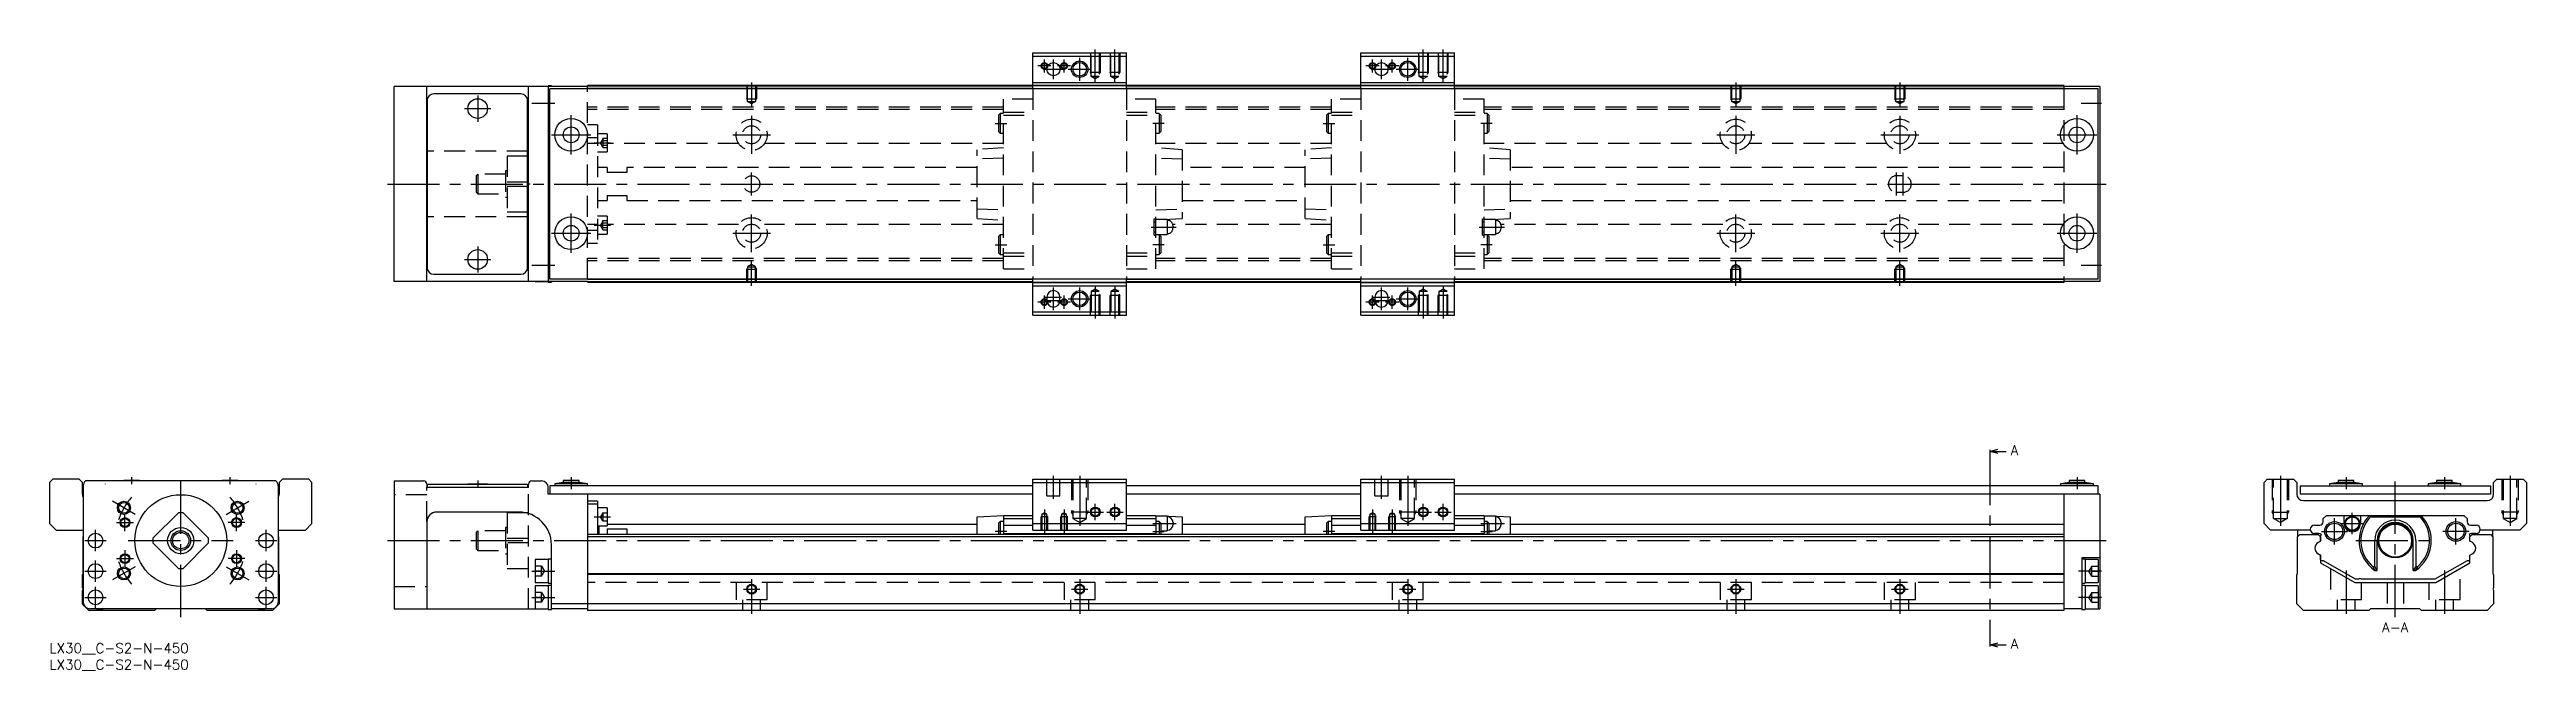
# Model space of a CAD drawing. Extents: x 0 to 755, y -8 to 181.
import ezdxf

# ---------------------------------------------------------------- set-up
doc = ezdxf.new("R2010")
doc.units = 0
doc.header["$LTSCALE"] = 0.5
doc.linetypes.add('CENTER', pattern=[50.8, 31.75, -6.35, 6.35, -6.35])
doc.linetypes.add('DASHED', pattern=[19.05, 12.7, -6.35])
for name, color, linetype in [('MSM_CENTER', 1, 'CENTER'), ('MSM_CONTINUOUS', 7, 'CONTINUOUS'), ('MSM_DASHED', 4, 'DASHED'), ('MSM_NARROW', 5, 'CONTINUOUS'), ('MSM_PART_NUMBER', 7, 'CONTINUOUS')]:
    doc.layers.add(name, color=color, linetype=linetype)
doc.styles.get("Standard").update_dxf_attribs({"font": 'txt.shx', "height": 3, "bigfont": 'bigfont.shx'})

# ---------------------------------------------------------------- blocks, each defined once
blk = doc.blocks.new('*U2')
at = {"layer": 'MSM_PART_NUMBER'}
blk.add_text('LX30__C-S2-N-450', height=3, dxfattribs=at).set_placement((0, -3))
blk = doc.blocks.new('*U3')
at = {"layer": 'MSM_PART_NUMBER'}
blk.add_text('LX30__C-S2-N-450', height=3, dxfattribs=at).set_placement((0, -8))

msp = doc.modelspace()

# ---------------------------------------------------------------- linework, layer by layer
at = {"layer": 'MSM_CENTER'}
for p, q in [((305.25, 176), (301.25, 176)), ((303, 175), (309, 175)), ((303.25, 174), (303.25, 178)), ((306, 172), (306, 178)), ((311.25, 176), (307.25, 176)), ((309.25, 174), (309.25, 178)), ((310.5, 175), (317.5, 175)), ((314, 171.5), (314, 178.5)), ((318.75, 171.09), (318.75, 181)), ((324.75, 171.09), (324.75, 181)), ((405.25, 176), (401.25, 176)), ((403, 175), (409, 175)), ((403.25, 174), (403.25, 178)), ((406, 172), (406, 178)), ((411.25, 176), (407.25, 176)), ((409.25, 174), (409.25, 178)), ((410.5, 175), (417.5, 175)), ((414, 171.5), (414, 178.5)), ((418.75, 171.09), (418.75, 181)), ((424.75, 171.09), (424.75, 181)), ((130.5, 167), (130.5, 159)), ((214, 171), (214, 163.49)), ((514, 171), (514, 163.49)), ((564, 171), (564, 163.49)), ((126.5, 163), (134.5, 163)), ((147, 164.7), (154, 164.7)), ((159, 149), (159, 161)), ((214, 160.75), (214, 149.25)), ((514, 160.75), (514, 149.25)), ((564, 160.75), (564, 149.25)), ((618, 149), (618, 161)), ((619.25, 164.7), (625.5, 164.7)), ((153, 155), (165, 155)), ((166, 152.55), (171, 152.55)), ((208.25, 155), (219.75, 155)), ((288.25, 158.5), (291.75, 158.5)), ((339.75, 158.5), (336.25, 158.5)), ((388.25, 158.5), (391.75, 158.5)), ((439.75, 158.5), (436.25, 158.5)), ((508.25, 155), (519.75, 155)), ((558.25, 155), (569.75, 155)), ((612, 155), (624, 155)), ((214, 136.5), (214, 143.5)), ((563, 136.5), (563, 143.5)), ((565, 136.5), (565, 143.5)), ((103, 140), (627, 140)), ((159, 119), (159, 131)), ((214, 119.25), (214, 130.75)), ((514, 119.25), (514, 130.75)), ((564, 119.25), (564, 130.75)), ((618, 119), (618, 131)), ((130.5, 121), (130.5, 113)), ((153, 125), (165, 125)), ((166, 127.44), (171, 127.44)), ((208.25, 125), (219.75, 125)), ((288.25, 121.5), (291.75, 121.5)), ((335.75, 126.9), (343.45, 126.9)), ((339.75, 121.5), (336.25, 121.5)), ((388.25, 121.5), (391.75, 121.5)), ((435.75, 126.9), (443.45, 126.9)), ((439.75, 121.5), (436.25, 121.5)), ((508.25, 125), (519.75, 125)), ((558.25, 125), (569.75, 125)), ((612, 125), (624, 125)), ((126.5, 117), (134.5, 117)), ((147, 115.3), (154, 115.3)), ((214, 109), (214, 116.51)), ((514, 109), (514, 116.51)), ((564, 109), (564, 116.51)), ((619.25, 115.3), (625.5, 115.3)), ((303.25, 102), (303.25, 106)), ((306, 101.5), (306, 108.5)), ((309.25, 102), (309.25, 106)), ((314, 101.5), (314, 108.5)), ((318.75, 108.91), (318.75, 99)), ((324.75, 108.91), (324.75, 99)), ((403.25, 102), (403.25, 106)), ((406, 101.5), (406, 108.5)), ((409.25, 102), (409.25, 106)), ((414, 101.5), (414, 108.5)), ((418.75, 108.91), (418.75, 99)), ((424.75, 108.91), (424.75, 99)), ((305.25, 104), (301.25, 104)), ((303.5, 105.5), (308.5, 105.5)), ((303.5, 104.5), (308.5, 104.5)), ((311.25, 104), (307.25, 104)), ((310.5, 105), (317.5, 105)), ((405.25, 104), (401.25, 104)), ((403.5, 105.5), (408.5, 105.5)), ((403.5, 104.5), (408.5, 104.5)), ((411.25, 104), (407.25, 104)), ((410.5, 105), (417.5, 105)), ((591.38, 58), (591.38, 0)), ((17, 48.6), (17, 48.49)), ((25, 50.6), (25, 48.5)), ((40, 8), (40, 51.5)), ((55, 50.6), (55, 48.5)), ((63, 48.49), (63, 48.6)), ((130.5, 49.6), (130.5, 47.49)), ((159, 50.6), (159, 47)), ((306, 44), (306, 51)), ((314, 51), (314, 35.81)), ((406, 44), (406, 51)), ((414, 51), (414, 35.81)), ((618, 50.6), (618, 47)), ((680, 51), (680, 35.81)), ((700, 50.6), (700, 47)), ((715, 8), (715, 51.5)), ((730, 50.6), (730, 47)), ((750, 51), (750, 35.81)), ((26.14, 39.3), (19.22, 43.3)), ((23, 34.22), (23, 39.38)), ((53.86, 39.3), (60.78, 43.3)), ((57, 34.22), (57, 39.38)), ((166, 38.55), (171, 38.55)), ((303.25, 40.76), (303.25, 33.5)), ((309.25, 40.76), (309.25, 33.5)), ((316.25, 40), (321.25, 40)), ((318.75, 37.5), (318.75, 42.5)), ((322.25, 40), (327.25, 40)), ((324.75, 37.5), (324.75, 42.5)), ((403.25, 40.76), (403.25, 33.5)), ((409.25, 40.76), (409.25, 33.5)), ((416.25, 40), (421.25, 40)), ((418.75, 37.5), (418.75, 42.5)), ((422.25, 40), (427.25, 40)), ((424.75, 37.5), (424.75, 42.5)), ((696.5, 30.1), (696.5, 38.1)), ((701.9, 33.25), (701.9, 39.75)), ((733.5, 30.1), (733.5, 38.1)), ((10.75, 31.3), (17.25, 31.3)), ((14, 28.05), (14, 34.55)), ((20.42, 36.8), (25.57, 36.8)), ((24, 31.3), (56, 31.3)), ((59.57, 36.8), (54.42, 36.8)), ((62.75, 31.3), (69.25, 31.3)), ((66, 28.05), (66, 34.55)), ((103, 31.3), (627, 31.3)), ((291.75, 34.1), (288.25, 34.1)), ((336.25, 36.5), (343.45, 36.5)), ((336.25, 34.1), (339.75, 34.1)), ((391.75, 34.1), (388.25, 34.1)), ((436.25, 36.5), (443.45, 36.5)), ((436.25, 34.1), (439.75, 34.1)), ((692.5, 34.1), (700.5, 34.1)), ((698.65, 36.5), (705.15, 36.5)), ((703, 31.3), (727, 31.3)), ((737.5, 34.1), (729.5, 34.1)), ((14, 18.75), (14, 25.25)), ((26.14, 23.3), (19.22, 19.3)), ((20.42, 25.8), (25.57, 25.8)), ((23, 28.38), (23, 23.23)), ((53.86, 23.3), (60.78, 19.3)), ((59.57, 25.8), (54.42, 25.8)), ((57, 28.38), (57, 23.23)), ((66, 18.75), (66, 25.25)), ((10.75, 22), (17.25, 22)), ((14, 10.75), (14, 17.25)), ((62.75, 22), (69.25, 22)), ((66, 10.75), (66, 17.25)), ((147, 22), (154, 22)), ((211.5, 16.5), (216.5, 16.5)), ((214, 19.5), (214, 9)), ((311.5, 16.5), (316.5, 16.5)), ((314, 19.5), (314, 9)), ((411.5, 16.5), (416.5, 16.5)), ((414, 19.5), (414, 9)), ((511.5, 16.5), (516.5, 16.5)), ((514, 19.5), (514, 9)), ((561.5, 16.5), (566.5, 16.5)), ((564, 19.5), (564, 9)), ((625.5, 22), (618.5, 22)), ((700, 22.18), (700, 9)), ((730, 22.18), (730, 9)), ((10.75, 14), (17.25, 14)), ((62.75, 14), (69.25, 14)), ((147, 14), (154, 14)), ((625.5, 14), (618.5, 14))]:
    msp.add_line(p, q, dxfattribs=at)
for start, end in [(138.53845, 161.46155), (18.53845, 41.46155), (198.53845, 221.46155), (318.53845, 341.46155)]:
    msp.add_arc((40, 31.3), 20, start, end, dxfattribs=at)
at = {"layer": 'MSM_CONTINUOUS'}
for p, q in [((299.75, 169), (299.75, 180)), ((299.75, 180), (328.25, 180)), ((299.75, 179), (328.25, 179)), ((328.25, 169), (328.25, 180)), ((399.75, 169), (399.75, 180)), ((399.75, 180), (428.25, 180)), ((399.75, 179), (428.25, 179)), ((428.25, 169), (428.25, 180)), ((105, 110.3), (105, 169.7)), ((164, 169.7), (105, 169.7)), ((115, 110.3), (115, 169.7)), ((143.7, 167.5), (117.1, 167.5)), ((146, 110.3), (146, 169.7)), ((148, 169.75), (148, 169.7)), ((152, 169.75), (148, 169.75)), ((153, 169.9), (152, 169.9)), ((152, 169.9), (152, 110.1)), ((152.5, 111), (152.5, 169)), ((624.5, 169), (152.5, 169)), ((153, 169.9), (153, 169.7)), ((164, 169), (164, 170)), ((614, 170), (164, 170)), ((299.75, 169.8), (164, 169.8)), ((299.75, 169.1), (164, 169.1)), ((299.75, 171), (328.25, 171)), ((299.75, 170), (328.25, 170)), ((399.75, 169.8), (328.25, 169.8)), ((399.75, 169.1), (328.25, 169.1)), ((399.75, 171), (428.25, 171)), ((399.75, 170), (428.25, 170)), ((614, 169.8), (428.25, 169.8)), ((614, 169.1), (428.25, 169.1)), ((614, 170), (614, 169)), ((625, 169.7), (614, 169.7)), ((624.5, 111), (624.5, 169)), ((625, 169.7), (625, 110.3)), ((115.1, 165.5), (115.1, 114.5)), ((145.7, 114.5), (145.7, 165.5)), ((115, 158.2), (115.1, 158.2)), ((145.7, 158.2), (146, 158.2)), ((115.1, 150), (115, 150)), ((146, 150), (145.7, 150)), ((146, 148.5), (145.7, 148.5)), ((146, 148.47), (145.7, 148.47)), ((145.7, 140.72), (146, 140.72)), ((145.7, 140.72), (146, 140.72)), ((146, 139.28), (145.7, 139.28)), ((146, 139.28), (145.7, 139.28)), ((115.1, 130), (115, 130)), ((146, 131.53), (145.7, 131.53)), ((146, 131.5), (145.7, 131.5)), ((146, 130), (145.7, 130)), ((115.1, 121.8), (115, 121.8)), ((146, 121.8), (145.7, 121.8)), ((164, 110.3), (105, 110.3)), ((117.1, 112.5), (143.7, 112.5)), ((148, 110.3), (148, 110.25)), ((148, 110.25), (152, 110.25)), ((152, 110.1), (153, 110.1)), ((624.5, 111), (152.5, 111)), ((153, 110.3), (153, 110.1)), ((299.75, 110.9), (164, 110.9)), ((299.75, 110.2), (164, 110.2)), ((614, 110), (164, 110)), ((299.75, 100), (299.75, 111)), ((299.75, 110), (328.25, 110)), ((299.75, 109), (328.25, 109)), ((328.25, 100), (328.25, 111)), ((399.75, 110.9), (328.25, 110.9)), ((399.75, 110.2), (328.25, 110.2)), ((399.75, 100), (399.75, 111)), ((399.75, 110), (428.25, 110)), ((399.75, 109), (428.25, 109)), ((428.25, 100), (428.25, 111)), ((614, 110.9), (428.25, 110.9)), ((614, 110.2), (428.25, 110.2)), ((614, 111), (614, 110)), ((625, 110.3), (614, 110.3)), ((299.75, 101), (328.25, 101)), ((299.75, 100), (328.25, 100)), ((304, 105.5), (304, 104.5)), ((308, 104.5), (308, 105.5)), ((399.75, 101), (428.25, 101)), ((399.75, 100), (428.25, 100)), ((404, 105.5), (404, 104.5)), ((408, 104.5), (408, 105.5)), ((591.38, 58.5), (593.87, 59.17)), ((591.38, 59), (591.38, 58)), ((593.87, 57.83), (591.38, 58.5)), ((591.38, 58.5), (596.38, 58.5)), ((1, 50), (0, 49)), ((0, 49), (0, 36.5)), ((9, 50), (1, 50)), ((10, 49), (9, 50)), ((10, 45.5), (10, 49)), ((10.3, 48), (10.3, 12.5)), ((69.02, 49.5), (10.98, 49.5)), ((22.6, 49.6), (22.6, 49.5)), ((27.4, 49.6), (22.6, 49.6)), ((27.4, 49.5), (27.4, 49.6)), ((52.6, 49.6), (52.6, 49.5)), ((57.4, 49.6), (52.6, 49.6)), ((57.4, 49.5), (57.4, 49.6)), ((69.7, 48), (69.7, 12.5)), ((71, 50), (70, 49)), ((70, 49), (70, 45.5)), ((79, 50), (71, 50)), ((80, 49), (79, 50)), ((80, 36.5), (80, 49)), ((105, 49.5), (105, 10.5)), ((105, 49.5), (114, 49.5)), ((115, 48.5), (115, 47.5)), ((146, 47.5), (115, 47.5)), ((115.1, 48.5), (115.1, 47.5)), ((115.1, 48.5), (145.7, 48.5)), ((127.5, 48.6), (133.5, 48.6)), ((127.5, 48.6), (127.5, 48.5)), ((133.5, 48.5), (133.5, 48.6)), ((145.7, 48.5), (145.7, 47.5)), ((146, 47.5), (146, 48.5)), ((147, 49.5), (150, 49.5)), ((152, 45.5), (152, 47.5)), ((299.75, 45.5), (152, 45.5)), ((152.5, 48), (152.5, 45.5)), ((299.75, 48), (152.5, 48)), ((156.6, 49), (154, 48.6)), ((154, 48.6), (154, 48)), ((164, 48.6), (154, 48.6)), ((156.6, 49.6), (156.6, 49)), ((161.4, 49.6), (156.6, 49.6)), ((161.4, 49), (156.6, 49)), ((161.4, 49), (161.4, 49.6)), ((164, 48.6), (161.4, 49)), ((164, 48), (164, 48.6)), ((164, 45.5), (164, 10)), ((299.75, 50), (328.25, 50)), ((299.75, 34.5), (299.75, 50)), ((299.75, 49), (328.25, 49)), ((328.25, 34.5), (328.25, 50)), ((399.75, 48), (328.25, 48)), ((399.75, 45.5), (328.25, 45.5)), ((399.75, 50), (428.25, 50)), ((399.75, 34.5), (399.75, 50)), ((399.75, 49), (428.25, 49)), ((428.25, 34.5), (428.25, 50)), ((624.5, 48), (428.25, 48)), ((625, 45.5), (428.25, 45.5)), ((615.6, 49), (613, 48.6)), ((613, 48.6), (613, 48)), ((623, 48.6), (613, 48.6)), ((614, 45.5), (614, 10)), ((615.6, 49.6), (615.6, 49)), ((620.4, 49.6), (615.6, 49.6)), ((620.4, 49), (615.6, 49)), ((620.4, 49), (620.4, 49.6)), ((623, 48.6), (620.4, 49)), ((623, 48), (623, 48.6)), ((624.5, 45.5), (624.5, 48)), ((625, 45.5), (625, 10.5)), ((675, 49), (676, 50)), ((675, 36.5), (675, 49)), ((676, 50), (684, 50)), ((684, 50), (685, 49)), ((685, 49), (685, 45.5)), ((686, 48), (744, 48)), ((686, 48), (686, 45.5)), ((744, 45.5), (686, 45.5)), ((697.6, 49), (695, 48.6)), ((705, 48.6), (695, 48.6)), ((695, 48.6), (695, 48)), ((702.4, 49.6), (697.6, 49.6)), ((697.6, 49.6), (697.6, 49)), ((702.4, 49), (697.6, 49)), ((702.4, 49), (702.4, 49.6)), ((705, 48.6), (702.4, 49)), ((705, 48), (705, 48.6)), ((727.6, 49), (725, 48.6)), ((735, 48.6), (725, 48.6)), ((725, 48.6), (725, 48)), ((732.4, 49.6), (727.6, 49.6)), ((727.6, 49.6), (727.6, 49)), ((732.4, 49), (727.6, 49)), ((732.4, 49), (732.4, 49.6)), ((735, 48.6), (732.4, 49)), ((735, 48), (735, 48.6)), ((744, 48), (744, 45.5)), ((745, 49), (746, 50)), ((745, 45.5), (745, 49)), ((746, 50), (754, 50)), ((754, 50), (755, 49)), ((755, 49), (755, 36.5)), ((39.28, 39.77), (31.53, 32.02)), ((48.47, 32.02), (40.72, 39.77)), ((143, 40), (118, 40)), ((167, 43.3), (164, 43.3)), ((167, 42.45), (164, 42.45)), ((167, 43.3), (167, 33.2)), ((170, 41.3), (167, 41.3)), ((170, 41.3), (170, 35.8)), ((282.75, 38.5), (290.75, 39)), ((282.75, 33.2), (282.75, 38.5)), ((290.75, 39), (299.75, 39)), ((290.75, 39), (290.75, 33.2)), ((290.75, 38), (299.75, 38)), ((328.25, 39), (337.25, 39)), ((328.25, 38), (337.25, 38)), ((337.25, 39), (345.25, 38.5)), ((337.25, 39), (337.25, 33.2)), ((340.7, 38.75), (337.25, 38.75)), ((340.7, 38.75), (340.7, 34.25)), ((345.25, 38.5), (345.25, 33.2)), ((382.75, 38.5), (390.75, 39)), ((382.75, 33.2), (382.75, 38.5)), ((390.75, 39), (399.75, 39)), ((390.75, 39), (390.75, 33.2)), ((390.75, 38), (399.75, 38)), ((428.25, 39), (437.25, 39)), ((428.25, 38), (437.25, 38)), ((437.25, 39), (445.25, 38.5)), ((437.25, 39), (437.25, 33.2)), ((440.7, 38.75), (437.25, 38.75)), ((440.7, 38.75), (440.7, 34.25)), ((445.25, 38.5), (445.25, 33.2)), ((687, 43.5), (743, 43.5)), ((693.05, 38), (694.05, 39)), ((693.05, 37), (693.05, 38)), ((694.05, 39), (735.95, 39)), ((699.4, 36.5), (699.4, 39)), ((704.4, 39), (704.4, 36.5)), ((707.14, 39), (707.4, 38.5)), ((707.4, 38.5), (722.6, 38.5)), ((722.6, 38.5), (722.86, 39)), ((735.95, 39), (736.95, 38)), ((736.95, 38), (736.95, 37)), ((0, 36.5), (2, 34.5)), ((2, 34.5), (10.3, 34.5)), ((10.2, 32.5), (10.3, 32.6)), ((10.2, 21.2), (10.2, 32.5)), ((31.53, 30.58), (39.28, 22.83)), ((40.72, 22.83), (48.47, 30.58)), ((69.7, 34.5), (78, 34.5)), ((69.7, 32.6), (69.8, 32.5)), ((69.8, 32.5), (69.8, 21.2)), ((78, 34.5), (80, 36.5)), ((115, 37), (115, 10.5)), ((614, 33.2), (164, 33.2)), ((614, 32.5), (164, 32.5)), ((167, 35.8), (170, 35.8)), ((167.5, 33.2), (167.5, 35.8)), ((170, 36.3), (282.75, 36.3)), ((170, 34.87), (176, 34.87)), ((170, 34.87), (170, 33.2)), ((176, 34.87), (176, 33.2)), ((289.75, 37.1), (289.25, 36.6)), ((289.25, 36.6), (289.25, 33.2)), ((290.75, 37.1), (289.75, 37.1)), ((289.75, 37.1), (289.75, 33.2)), ((290.75, 36), (299.75, 36)), ((290.75, 33.5), (337.25, 33.5)), ((299.75, 36.5), (328.25, 36.5)), ((299.75, 34.5), (328.25, 34.5)), ((328.25, 36), (337.25, 36)), ((338.25, 37.1), (337.25, 37.1)), ((338.75, 36.6), (338.25, 37.1)), ((338.25, 37.1), (338.25, 33.2)), ((338.75, 36.6), (338.75, 33.2)), ((338.75, 34.25), (340.7, 34.25)), ((342.45, 36.8), (342.45, 36.2)), ((345.25, 36.3), (382.75, 36.3)), ((389.75, 37.1), (389.25, 36.6)), ((389.25, 36.6), (389.25, 33.2)), ((390.75, 37.1), (389.75, 37.1)), ((389.75, 37.1), (389.75, 33.2)), ((390.75, 36), (399.75, 36)), ((390.75, 33.5), (437.25, 33.5)), ((399.75, 36.5), (428.25, 36.5)), ((399.75, 34.5), (428.25, 34.5)), ((428.25, 36), (437.25, 36)), ((438.25, 37.1), (437.25, 37.1)), ((438.75, 36.6), (438.25, 37.1)), ((438.25, 37.1), (438.25, 33.2)), ((438.75, 36.6), (438.75, 33.2)), ((438.75, 34.25), (440.7, 34.25)), ((442.45, 36.8), (442.45, 36.2)), ((445.25, 36.3), (614, 36.3)), ((677, 34.5), (675, 36.5)), ((689.13, 34.5), (677, 34.5)), ((685.2, 32.5), (685.9, 33.2)), ((685.2, 21.2), (685.2, 32.5)), ((685.3, 32.6), (685.3, 34.5)), ((685.9, 33.2), (691.55, 33.2)), ((690.35, 36), (692.05, 36)), ((691.75, 33.5), (690.35, 33.5)), ((692.25, 31.15), (691.5, 30.72)), ((691.55, 33.2), (692.25, 32.5)), ((691.6, 30.78), (692.25, 31.15)), ((692.2, 32.55), (692.2, 32.7)), ((692.25, 32.5), (692.2, 32.55)), ((692.25, 31.15), (692.25, 32.5)), ((692.25, 32.5), (692.25, 31.15)), ((708.74, 23.45), (708.74, 31.3)), ((709.5, 22.2), (709.5, 31.3)), ((720.5, 22.2), (720.5, 31.3)), ((721.26, 31.3), (721.26, 23.45)), ((737.75, 32.5), (738.45, 33.2)), ((737.75, 31.15), (737.75, 32.5)), ((738.4, 30.78), (737.75, 31.15)), ((737.8, 32.7), (737.8, 32.55)), ((737.95, 36), (739.65, 36)), ((739.65, 33.5), (738.25, 33.5)), ((738.4, 30.78), (738.49, 30.73)), ((738.45, 33.2), (744.1, 33.2)), ((753, 34.5), (740.87, 34.5)), ((744.1, 33.2), (744.8, 32.5)), ((744.7, 32.6), (744.7, 34.5)), ((744.8, 32.5), (744.8, 21.2)), ((755, 36.5), (753, 34.5)), ((152, 25.5), (148, 25.5)), ((148, 25.5), (148, 18.5)), ((153, 25.65), (152, 25.65)), ((152, 25.65), (152, 18.35)), ((153, 10.35), (153, 30)), ((625, 26), (619.5, 26)), ((619.5, 26), (619.5, 10.35)), ((620.5, 25.65), (619.5, 25.65)), ((620.5, 25.65), (620.5, 18.35)), ((624.5, 25.5), (620.5, 25.5)), ((624.5, 25.5), (624.5, 18.5)), ((692.25, 26.85), (691.5, 27.28)), ((691.6, 27.22), (692.25, 26.85)), ((692.25, 25.45), (692.25, 26.85)), ((692.25, 26.85), (692.25, 24.5)), ((692.25, 24.5), (702.64, 18.5)), ((693.1, 25.16), (692.7, 25.16)), ((702.91, 19.5), (693.1, 25.16)), ((708.07, 23.45), (708.74, 23.45)), ((709.5, 22.2), (708.74, 23.45)), ((721.26, 23.45), (720.5, 22.2)), ((721.26, 23.45), (721.93, 23.45)), ((736.9, 25.16), (727.09, 19.5)), ((727.36, 18.5), (737.75, 24.5)), ((737.3, 25.16), (736.9, 25.16)), ((737.75, 26.85), (738.5, 27.28)), ((737.75, 24.5), (737.75, 26.85)), ((10, 21), (10.2, 21.2)), ((10, 16.9), (10, 21)), ((10, 12), (10, 16.1)), ((69.8, 21.2), (70, 21)), ((70, 21), (70, 12)), ((148, 18.5), (152, 18.5)), ((152, 17.5), (148, 17.5)), ((148, 17.5), (148, 10.5)), ((152, 18.35), (153, 18.35)), ((153, 17.65), (152, 17.65)), ((152, 17.65), (152, 10.35)), ((614, 21.2), (164, 21.2)), ((614, 21), (164, 21)), ((619.5, 18.35), (620.5, 18.35)), ((620.5, 17.65), (619.5, 17.65)), ((620.5, 18.5), (624.5, 18.5)), ((620.5, 17.65), (620.5, 10.35)), ((624.5, 17.5), (620.5, 17.5)), ((624.5, 17.5), (624.5, 10.5)), ((685, 21), (685.2, 21.2)), ((685, 12), (685, 21)), ((702.64, 18.5), (727.36, 18.5)), ((703.85, 19.5), (702.91, 19.5)), ((727.09, 19.5), (704.65, 19.5)), ((708.82, 22.2), (709.5, 22.2)), ((720.5, 22.2), (721.18, 22.2)), ((744.8, 21.2), (745, 21)), ((745, 21), (745, 16.9)), ((745, 16.1), (745, 12)), ((10.7, 11.3), (10, 12)), ((12, 10), (11.1, 10.9)), ((32, 10), (12, 10)), ((67.7, 10.5), (12.3, 10.5)), ((32.5, 10.5), (32, 10)), ((48, 10), (47.5, 10.5)), ((68, 10), (48, 10)), ((68.9, 10.9), (68, 10)), ((70, 12), (69.3, 11.3)), ((105, 10.5), (152, 10.5)), ((152, 10.35), (153, 10.35)), ((614, 12), (153, 12)), ((164, 10.5), (153, 10.5)), ((614, 10), (164, 10)), ((619.5, 10.5), (614, 10.5)), ((619.5, 10.35), (620.5, 10.35)), ((620.5, 10.5), (625, 10.5)), ((687, 10), (685, 12)), ((707, 10), (687, 10)), ((707.5, 10.5), (707, 10)), ((722.5, 10.5), (707.5, 10.5)), ((723, 10), (722.5, 10.5)), ((743, 10), (723, 10)), ((745, 12), (743, 10)), ((591.38, -0.5), (593.87, 0.17)), ((591.38, 0), (591.38, -1)), ((593.87, -1.17), (591.38, -0.5)), ((591.38, -0.5), (596.38, -0.5))]:
    msp.add_line(p, q, dxfattribs=at)
for centre, radius in [((306, 175), 2), ((314, 175), 2.07), ((406, 175), 2), ((414, 175), 2.07), ((130.5, 163), 3), ((159, 155), 5), ((618, 155), 5), ((159, 155), 2.4), ((618, 155), 2.4), ((159, 125), 5), ((618, 125), 5), ((159, 125), 2.4), ((618, 125), 2.4), ((130.5, 117), 3), ((314, 105), 2.07), ((414, 105), 2.07), ((22.68, 41.3), 1.62), ((23, 36.8), 1.23), ((40, 31.3), 14), ((57.32, 41.3), 1.62), ((57, 36.8), 1.23), ((318.75, 40), 1.23), ((324.75, 40), 1.23), ((418.75, 40), 1.23), ((424.75, 40), 1.23), ((701.9, 36.5), 2.25), ((701.9, 36.5), 2.05), ((14, 31.3), 2.25), ((40, 31.3), 4), ((40, 31.3), 3), ((40, 31.3), 2.5), ((66, 31.3), 2.25), ((696.5, 34.1), 3), ((696.5, 34.1), 2.5), ((715, 31.3), 5.3), ((715, 31.3), 5), ((733.5, 34.1), 3), ((733.5, 34.1), 2.5), ((14, 22), 2.25), ((22.68, 21.3), 1.62), ((23, 25.8), 1.23), ((57.32, 21.3), 1.62), ((57, 25.8), 1.23), ((66, 22), 2.25), ((14, 14), 2.25), ((66, 14), 2.25), ((214, 16.5), 1.23), ((314, 16.5), 1.23), ((414, 16.5), 1.23), ((514, 16.5), 1.23), ((564, 16.5), 1.23)]:
    msp.add_circle(centre, radius, dxfattribs=at)
for centre, radius, start, end in [((117.1, 165.5), 2, 90, 180), ((143.7, 165.5), 2, 0, 90), ((117.1, 114.5), 2, 180, 270), ((143.7, 114.5), 2, 270, 0), ((306, 105.5), 2, 0, 180), ((406, 105.5), 2, 0, 180), ((306, 104.5), 2, 180, 0), ((406, 104.5), 2, 180, 0), ((12, 45.5), 2, 180, 211.78833), ((12.3, 48), 2, 131.40962, 180), ((67.7, 48), 2, 0, 48.59038), ((68, 45.5), 2, 328.21167, 0), ((114, 48.5), 1, 0, 90), ((147, 48.5), 1, 90, 180), ((150, 47.5), 2, 0, 90), ((687, 45.5), 2, 180, 270), ((743, 45.5), 2, 270, 0), ((40, 31.3), 8.5, 85.11917, 94.88083), ((118, 37), 3, 90, 180), ((143, 30), 10, 0, 90), ((340.7, 36.8), 1.75, 0, 90), ((440.7, 36.8), 1.75, 0, 90), ((715, 31.3), 11, 135.573, 235.81959), ((715, 31.3), 10.47, 136.57129, 228.55525), ((715, 31.3), 11, 304.18041, 44.427), ((715, 31.3), 10.47, 311.44475, 43.42871), ((40, 31.3), 8.5, 175.11917, 184.88083), ((40, 31.3), 8.5, 355.11917, 4.88083), ((340.7, 36.2), 1.75, 270, 0), ((440.7, 36.2), 1.75, 270, 0), ((690.35, 34.75), 1.25, 90, 270), ((692.65, 28.85), 2.2, 121.45533, 176.01903), ((692.65, 28.85), 2.2, 121.38869, 134.53306), ((691.75, 32.5), 1, 41.23398, 90), ((692.05, 37), 1, 270, 0), ((692.7, 32.7), 0.5, 113.32535, 180), ((701.9, 36.5), 2.5, 180, 0), ((715, 31.3), 6.26, 0, 180), ((715, 31.3), 5.5, 0, 180), ((737.95, 37), 1, 180, 270), ((738.25, 32.5), 1, 90, 138.76602), ((737.3, 32.7), 0.5, 0, 66.67465), ((737.35, 28.85), 2.2, 3.98097, 61.45517), ((739.65, 34.75), 1.25, 270, 90), ((40, 31.3), 8.5, 265.11917, 274.88083), ((692.65, 29.15), 2.2, 183.98097, 238.54467), ((692.65, 29.15), 2.2, 183.98097, 241.45517), ((692.7, 25.66), 0.5, 205.84193, 270), ((716, 27.35), 8.83, 206.14749, 215.62533), ((714, 27.35), 8.84, 324.37545, 333.85173), ((737.3, 25.66), 0.5, 270, 334.15807), ((737.35, 29.15), 2.2, 301.45533, 356.01903), ((9.7, 16.5), 0.5, 306.8699, 53.1301), ((704.25, 19.2), 0.5, 36.8699, 143.1301), ((745.3, 16.5), 0.5, 126.8699, 233.1301), ((12.3, 12.5), 2, 180, 270), ((15.3, 14), 3.65, 253.51703, 286.48297), ((64.7, 14), 3.65, 253.51703, 286.48297), ((67.7, 12.5), 2, 270, 0)]:
    msp.add_arc(centre, radius, start, end, dxfattribs=at)
at = {"layer": 'MSM_DASHED'}
for p, q in [((317.25, 180), (317.25, 174)), ((320.25, 174), (317.25, 174)), ((317.52, 173.53), (317.25, 174)), ((317.52, 172.8), (317.52, 180)), ((319.98, 180), (319.98, 172.8)), ((319.98, 173.53), (320.25, 174)), ((320.25, 180), (320.25, 174)), ((323.25, 180), (323.25, 174)), ((326.25, 174), (323.25, 174)), ((323.52, 173.53), (323.25, 174)), ((323.52, 172.8), (323.52, 180)), ((325.98, 180), (325.98, 172.8)), ((325.98, 173.53), (326.25, 174)), ((326.25, 180), (326.25, 174)), ((417.25, 180), (417.25, 174)), ((420.25, 174), (417.25, 174)), ((417.52, 173.53), (417.25, 174)), ((417.52, 172.8), (417.52, 180)), ((419.98, 180), (419.98, 172.8)), ((419.98, 173.53), (420.25, 174)), ((420.25, 180), (420.25, 174)), ((423.25, 180), (423.25, 174)), ((426.25, 174), (423.25, 174)), ((423.52, 173.53), (423.25, 174)), ((423.52, 172.8), (423.52, 180)), ((425.98, 180), (425.98, 172.8)), ((425.98, 173.53), (426.25, 174)), ((426.25, 180), (426.25, 174)), ((164, 111), (164, 169)), ((212.5, 170), (212.5, 166)), ((212.77, 165.2), (212.77, 170)), ((215.23, 170), (215.23, 165.2)), ((215.5, 170), (215.5, 166)), ((299.75, 169), (299.75, 111)), ((319.98, 172.8), (317.52, 172.8)), ((318.75, 172.09), (317.52, 172.8)), ((319.98, 172.8), (318.75, 172.09)), ((325.98, 172.8), (323.52, 172.8)), ((324.75, 172.09), (323.52, 172.8)), ((325.98, 172.8), (324.75, 172.09)), ((328.25, 169), (328.25, 111)), ((399.75, 169), (399.75, 111)), ((419.98, 172.8), (417.52, 172.8)), ((418.75, 172.09), (417.52, 172.8)), ((419.98, 172.8), (418.75, 172.09)), ((425.98, 172.8), (423.52, 172.8)), ((424.75, 172.09), (423.52, 172.8)), ((425.98, 172.8), (424.75, 172.09)), ((428.25, 169), (428.25, 111)), ((512.5, 170), (512.5, 166)), ((512.77, 165.2), (512.77, 170)), ((515.23, 170), (515.23, 165.2)), ((515.5, 170), (515.5, 166)), ((562.5, 170), (562.5, 166)), ((562.77, 165.2), (562.77, 170)), ((565.23, 170), (565.23, 165.2)), ((565.5, 170), (565.5, 166)), ((614, 169), (614, 111)), ((290.75, 163.45), (164, 163.45)), ((290.75, 162.75), (164, 162.75)), ((212.77, 165.53), (212.5, 166)), ((212.5, 166), (215.5, 166)), ((212.77, 165.2), (215.23, 165.2)), ((214, 164.49), (212.77, 165.2)), ((215.23, 165.2), (214, 164.49)), ((215.23, 165.53), (215.5, 166)), ((289.75, 161.5), (289.25, 161)), ((289.25, 161), (289.25, 156)), ((289.75, 161.5), (289.75, 155.5)), ((290.75, 161.5), (289.75, 161.5)), ((299.75, 165.9), (290.75, 165.9)), ((290.75, 114.1), (290.75, 165.9)), ((290.75, 161.95), (299.75, 161.95)), ((290.75, 160.95), (299.75, 160.95)), ((337.25, 165.9), (328.25, 165.9)), ((328.25, 161.95), (337.25, 161.95)), ((328.25, 160.95), (337.25, 160.95)), ((337.25, 114.1), (337.25, 165.9)), ((390.75, 163.45), (337.25, 163.45)), ((390.75, 162.75), (337.25, 162.75)), ((338.25, 161.5), (337.25, 161.5)), ((338.25, 161.5), (338.25, 155.5)), ((338.75, 161), (338.25, 161.5)), ((338.75, 161), (338.75, 156)), ((389.75, 161.5), (389.25, 161)), ((389.25, 161), (389.25, 156)), ((389.75, 161.5), (389.75, 155.5)), ((390.75, 161.5), (389.75, 161.5)), ((399.75, 165.9), (390.75, 165.9)), ((390.75, 114.1), (390.75, 165.9)), ((390.75, 161.95), (399.75, 161.95)), ((390.75, 160.95), (399.75, 160.95)), ((437.25, 165.9), (428.25, 165.9)), ((428.25, 161.95), (437.25, 161.95)), ((428.25, 160.95), (437.25, 160.95)), ((437.25, 114.1), (437.25, 165.9)), ((614, 163.45), (437.25, 163.45)), ((614, 162.75), (437.25, 162.75)), ((438.25, 161.5), (437.25, 161.5)), ((438.25, 161.5), (438.25, 155.5)), ((438.75, 161), (438.25, 161.5)), ((438.75, 161), (438.75, 156)), ((512.77, 165.53), (512.5, 166)), ((512.5, 166), (515.5, 166)), ((512.77, 165.2), (515.23, 165.2)), ((514, 164.49), (512.77, 165.2)), ((515.23, 165.2), (514, 164.49)), ((515.23, 165.53), (515.5, 166)), ((562.77, 165.53), (562.5, 166)), ((562.5, 166), (565.5, 166)), ((562.77, 165.2), (565.23, 165.2)), ((564, 164.49), (562.77, 165.2)), ((565.23, 165.2), (564, 164.49)), ((565.23, 165.53), (565.5, 166)), ((167, 158), (164, 158)), ((167, 154.13), (164, 154.13)), ((167, 152.38), (164, 152.38)), ((167, 158), (167, 122)), ((170, 155.3), (167, 155.3)), ((168.7, 153.8), (167.98, 152.55)), ((168.7, 151.3), (167.98, 152.55)), ((168.7, 154), (170, 154)), ((168.7, 154), (168.7, 151.11)), ((168.7, 153.28), (170, 153.28)), ((168.7, 151.83), (170, 151.83)), ((168.7, 151.11), (170, 151.11)), ((170, 155.3), (170, 149.8)), ((210.05, 152.36), (170, 152.36)), ((290.75, 152.36), (217.95, 152.36)), ((289.25, 156), (289.75, 155.5)), ((289.75, 155.5), (290.75, 155.5)), ((337.25, 155.5), (338.25, 155.5)), ((390.75, 152.36), (337.25, 152.36)), ((390.75, 152.36), (337.25, 152.36)), ((338.25, 155.5), (338.75, 156)), ((389.25, 156), (389.75, 155.5)), ((389.75, 155.5), (390.75, 155.5)), ((437.25, 155.5), (438.25, 155.5)), ((510.05, 152.36), (437.25, 152.36)), ((438.25, 155.5), (438.75, 156)), ((560.05, 152.36), (517.95, 152.36)), ((614, 152.36), (567.95, 152.36)), ((145.7, 150), (115.1, 150)), ((139, 144), (139, 136)), ((139.5, 144), (139, 144)), ((139.5, 148.5), (139.5, 131.5)), ((145.7, 148.5), (139.5, 148.5)), ((145.7, 148.47), (139.5, 148.47)), ((167, 149.8), (170, 149.8)), ((170, 145), (167, 145)), ((170, 145), (170, 143.5)), ((176, 143.5), (170, 143.5)), ((176, 145), (176, 143.5)), ((282.75, 145), (176, 145)), ((290.75, 151), (282.75, 150.47)), ((282.75, 129.53), (282.75, 150.47)), ((290.75, 147.86), (282.75, 147.6)), ((345.25, 150.47), (337.25, 151)), ((345.25, 147.6), (337.25, 147.86)), ((345.25, 150.47), (345.25, 129.53)), ((382.75, 145), (345.25, 145)), ((390.75, 151), (382.75, 150.47)), ((382.75, 129.53), (382.75, 150.47)), ((390.75, 147.86), (382.75, 147.6)), ((445.25, 150.47), (437.25, 151)), ((445.25, 147.6), (437.25, 147.86)), ((445.25, 150.47), (445.25, 129.53)), ((614, 145), (445.25, 145)), ((130.5, 143), (130, 142.5)), ((130, 142.5), (130, 137.5)), ((130, 137.5), (130.5, 137)), ((130.5, 143), (130.5, 137)), ((139, 143), (130.5, 143)), ((130.5, 137), (139, 137)), ((139, 136), (139.5, 136)), ((139.5, 140.72), (145.7, 140.72)), ((145.7, 139.28), (139.5, 139.28)), ((146.5, 140), (146, 140)), ((170, 136.5), (176, 136.5)), ((170, 136.5), (170, 135)), ((176, 136.5), (176, 135)), ((565, 142.5), (563, 142.5)), ((563, 137.5), (565, 137.5)), ((145.7, 130), (115.1, 130)), ((139.5, 131.53), (145.7, 131.53)), ((139.5, 131.5), (145.7, 131.5)), ((167, 135), (170, 135)), ((170, 130.19), (167, 130.19)), ((168.7, 128.69), (167.98, 127.44)), ((168.7, 128.89), (170, 128.89)), ((168.7, 126), (168.7, 128.89)), ((170, 130.19), (170, 124.69)), ((176, 135), (282.75, 135)), ((282.75, 132.4), (290.75, 132.14)), ((282.75, 129.53), (290.75, 129)), ((336.75, 129.4), (337.25, 129.4)), ((336.75, 124.4), (336.75, 129.4)), ((337.25, 128.4), (336.75, 128.4)), ((337.25, 132.14), (345.25, 132.4)), ((340.7, 129.15), (337.25, 129.15)), ((339.51, 129.15), (345.25, 129.53)), ((340.7, 129.15), (340.7, 124.65)), ((345.25, 135), (382.75, 135)), ((382.75, 132.4), (390.75, 132.14)), ((382.75, 129.53), (390.75, 129)), ((436.75, 129.4), (437.25, 129.4)), ((436.75, 124.4), (436.75, 129.4)), ((437.25, 128.4), (436.75, 128.4)), ((437.25, 132.14), (445.25, 132.4)), ((440.7, 129.15), (437.25, 129.15)), ((439.51, 129.15), (445.25, 129.53)), ((440.7, 129.15), (440.7, 124.65)), ((445.25, 135), (614, 135)), ((167, 127.62), (164, 127.62)), ((167, 125.87), (164, 125.87)), ((164, 122), (167, 122)), ((167, 124.69), (170, 124.69)), ((168.7, 126.19), (167.98, 127.44)), ((168.7, 128.17), (170, 128.17)), ((168.7, 126.72), (170, 126.72)), ((168.7, 126), (170, 126)), ((210.05, 127.64), (170, 127.64)), ((290.75, 127.64), (217.95, 127.64)), ((289.75, 124.5), (289.25, 124)), ((289.25, 124), (289.25, 119)), ((289.75, 124.5), (289.75, 118.5)), ((290.75, 124.5), (289.75, 124.5)), ((336.75, 125.4), (337.25, 125.4)), ((336.75, 124.4), (337.25, 124.4)), ((337.25, 124.65), (340.7, 124.65)), ((338.25, 124.5), (337.25, 124.5)), ((338.75, 124), (338.25, 124.5)), ((338.25, 124.5), (338.25, 118.5)), ((338.75, 124), (338.75, 119)), ((390.75, 127.64), (342.39, 127.64)), ((390.75, 127.64), (342.39, 127.64)), ((342.45, 127.2), (342.45, 126.6)), ((389.75, 124.5), (389.25, 124)), ((389.25, 124), (389.25, 119)), ((389.75, 124.5), (389.75, 118.5)), ((390.75, 124.5), (389.75, 124.5)), ((436.75, 125.4), (437.25, 125.4)), ((436.75, 124.4), (437.25, 124.4)), ((437.25, 124.65), (440.7, 124.65)), ((438.25, 124.5), (437.25, 124.5)), ((438.75, 124), (438.25, 124.5)), ((438.25, 124.5), (438.25, 118.5)), ((438.75, 124), (438.75, 119)), ((510.05, 127.64), (442.39, 127.64)), ((442.45, 127.2), (442.45, 126.6)), ((560.05, 127.64), (517.95, 127.64)), ((614, 127.64), (567.95, 127.64)), ((290.75, 117.25), (164, 117.25)), ((290.75, 116.55), (164, 116.55)), ((212.77, 114.47), (212.5, 114)), ((212.5, 110), (212.5, 114)), ((212.5, 114), (215.5, 114)), ((214, 115.51), (212.77, 114.8)), ((212.77, 114.8), (212.77, 110)), ((212.77, 114.8), (215.23, 114.8)), ((215.23, 114.8), (214, 115.51)), ((215.23, 110), (215.23, 114.8)), ((215.23, 114.47), (215.5, 114)), ((215.5, 110), (215.5, 114)), ((289.25, 119), (289.75, 118.5)), ((289.75, 118.5), (290.75, 118.5)), ((290.75, 119.05), (299.75, 119.05)), ((290.75, 118.05), (299.75, 118.05)), ((290.75, 114.1), (299.75, 114.1)), ((328.25, 119.05), (337.25, 119.05)), ((328.25, 118.05), (337.25, 118.05)), ((328.25, 114.1), (337.25, 114.1)), ((337.25, 118.5), (338.25, 118.5)), ((390.75, 117.25), (337.25, 117.25)), ((390.75, 116.55), (337.25, 116.55)), ((338.25, 118.5), (338.75, 119)), ((389.25, 119), (389.75, 118.5)), ((389.75, 118.5), (390.75, 118.5)), ((390.75, 119.05), (399.75, 119.05)), ((390.75, 118.05), (399.75, 118.05)), ((390.75, 114.1), (399.75, 114.1)), ((428.25, 119.05), (437.25, 119.05)), ((428.25, 118.05), (437.25, 118.05)), ((428.25, 114.1), (437.25, 114.1)), ((437.25, 118.5), (438.25, 118.5)), ((614, 117.25), (437.25, 117.25)), ((614, 116.55), (437.25, 116.55)), ((438.25, 118.5), (438.75, 119)), ((512.77, 114.47), (512.5, 114)), ((512.5, 110), (512.5, 114)), ((512.5, 114), (515.5, 114)), ((514, 115.51), (512.77, 114.8)), ((512.77, 114.8), (512.77, 110)), ((512.77, 114.8), (515.23, 114.8)), ((515.23, 114.8), (514, 115.51)), ((515.23, 110), (515.23, 114.8)), ((515.23, 114.47), (515.5, 114)), ((515.5, 110), (515.5, 114)), ((562.77, 114.47), (562.5, 114)), ((562.5, 110), (562.5, 114)), ((562.5, 114), (565.5, 114)), ((564, 115.51), (562.77, 114.8)), ((562.77, 114.8), (562.77, 110)), ((562.77, 114.8), (565.23, 114.8)), ((565.23, 114.8), (564, 115.51)), ((565.23, 110), (565.23, 114.8)), ((565.23, 114.47), (565.5, 114)), ((565.5, 110), (565.5, 114)), ((317.52, 106.47), (317.25, 106)), ((320.25, 106), (317.25, 106)), ((317.25, 100), (317.25, 106)), ((318.75, 107.91), (317.52, 107.2)), ((317.52, 107.2), (317.52, 100)), ((319.98, 107.2), (317.52, 107.2)), ((319.98, 107.2), (318.75, 107.91)), ((319.98, 100), (319.98, 107.2)), ((319.98, 106.47), (320.25, 106)), ((320.25, 100), (320.25, 106)), ((323.52, 106.47), (323.25, 106)), ((326.25, 106), (323.25, 106)), ((323.25, 100), (323.25, 106)), ((324.75, 107.91), (323.52, 107.2)), ((323.52, 107.2), (323.52, 100)), ((325.98, 107.2), (323.52, 107.2)), ((325.98, 107.2), (324.75, 107.91)), ((325.98, 100), (325.98, 107.2)), ((325.98, 106.47), (326.25, 106)), ((326.25, 100), (326.25, 106)), ((417.52, 106.47), (417.25, 106)), ((420.25, 106), (417.25, 106)), ((417.25, 100), (417.25, 106)), ((418.75, 107.91), (417.52, 107.2)), ((417.52, 107.2), (417.52, 100)), ((419.98, 107.2), (417.52, 107.2)), ((419.98, 107.2), (418.75, 107.91)), ((419.98, 100), (419.98, 107.2)), ((419.98, 106.47), (420.25, 106)), ((420.25, 100), (420.25, 106)), ((423.52, 106.47), (423.25, 106)), ((426.25, 106), (423.25, 106)), ((423.25, 100), (423.25, 106)), ((424.75, 107.91), (423.52, 107.2)), ((423.52, 107.2), (423.52, 100)), ((425.98, 107.2), (423.52, 107.2)), ((425.98, 107.2), (424.75, 107.91)), ((425.98, 100), (425.98, 107.2)), ((425.98, 106.47), (426.25, 106)), ((426.25, 100), (426.25, 106)), ((115, 37), (115, 47.5)), ((146, 10.5), (146, 47.5)), ((304, 45), (304, 50)), ((308, 45), (308, 50)), ((311.5, 50), (311.5, 40)), ((311.93, 50), (311.93, 38)), ((316.07, 38), (316.07, 50)), ((316.5, 50), (316.5, 40)), ((404, 45), (404, 50)), ((408, 45), (408, 50)), ((411.5, 50), (411.5, 40)), ((411.93, 50), (411.93, 38)), ((416.07, 38), (416.07, 50)), ((416.5, 50), (416.5, 40)), ((677.5, 50), (677.5, 40)), ((677.93, 38), (677.93, 50)), ((682.07, 50), (682.07, 38)), ((682.5, 50), (682.5, 40)), ((747.5, 50), (747.5, 40)), ((747.93, 50), (747.93, 38)), ((752.07, 38), (752.07, 50)), ((752.5, 50), (752.5, 40)), ((115, 45.3), (105, 45.3)), ((139.5, 39.8), (139.5, 22.8)), ((146, 39.8), (139.5, 39.8)), ((146, 39.77), (139.5, 39.77)), ((168.7, 39.8), (167.98, 38.55)), ((168.7, 37.3), (167.98, 38.55)), ((168.7, 39.8), (170, 39.8)), ((168.7, 39.8), (168.7, 37.3)), ((168.7, 38.55), (170, 38.55)), ((302.47, 38.87), (302.25, 38.5)), ((304.25, 38.5), (302.25, 38.5)), ((302.25, 34.5), (302.25, 38.5)), ((303.25, 39.76), (302.47, 39.31)), ((304.03, 39.31), (302.47, 39.31)), ((302.47, 39.31), (302.47, 34.5)), ((304.03, 39.31), (303.25, 39.76)), ((304, 45), (308, 45)), ((304.03, 34.5), (304.03, 39.31)), ((304.03, 38.87), (304.25, 38.5)), ((304.25, 34.5), (304.25, 38.5)), ((308.47, 38.87), (308.25, 38.5)), ((310.25, 38.5), (308.25, 38.5)), ((308.25, 34.5), (308.25, 38.5)), ((309.25, 39.76), (308.47, 39.31)), ((310.03, 39.31), (308.47, 39.31)), ((308.47, 39.31), (308.47, 34.5)), ((310.03, 39.31), (309.25, 39.76)), ((310.03, 34.5), (310.03, 39.31)), ((310.03, 38.87), (310.25, 38.5)), ((310.25, 34.5), (310.25, 38.5)), ((316.5, 40), (311.5, 40)), ((311.93, 39.25), (311.5, 40)), ((316.07, 38), (311.93, 38)), ((311.93, 38), (314, 36.81)), ((314, 36.81), (316.07, 38)), ((316.07, 39.25), (316.5, 40)), ((402.47, 38.87), (402.25, 38.5)), ((404.25, 38.5), (402.25, 38.5)), ((402.25, 34.5), (402.25, 38.5)), ((403.25, 39.76), (402.47, 39.31)), ((404.03, 39.31), (402.47, 39.31)), ((402.47, 39.31), (402.47, 34.5)), ((404.03, 39.31), (403.25, 39.76)), ((404, 45), (408, 45)), ((404.03, 34.5), (404.03, 39.31)), ((404.03, 38.87), (404.25, 38.5)), ((404.25, 34.5), (404.25, 38.5)), ((408.47, 38.87), (408.25, 38.5)), ((410.25, 38.5), (408.25, 38.5)), ((408.25, 34.5), (408.25, 38.5)), ((409.25, 39.76), (408.47, 39.31)), ((410.03, 39.31), (408.47, 39.31)), ((408.47, 39.31), (408.47, 34.5)), ((410.03, 39.31), (409.25, 39.76)), ((410.03, 34.5), (410.03, 39.31)), ((410.03, 38.87), (410.25, 38.5)), ((410.25, 34.5), (410.25, 38.5)), ((416.5, 40), (411.5, 40)), ((411.93, 39.25), (411.5, 40)), ((416.07, 38), (411.93, 38)), ((411.93, 38), (414, 36.81)), ((414, 36.81), (416.07, 38)), ((416.07, 39.25), (416.5, 40)), ((677.5, 40), (682.5, 40)), ((677.93, 39.25), (677.5, 40)), ((680, 36.81), (677.93, 38)), ((677.93, 38), (682.07, 38)), ((682.07, 38), (680, 36.81)), ((682.07, 39.25), (682.5, 40)), ((752.5, 40), (747.5, 40)), ((747.93, 39.25), (747.5, 40)), ((747.93, 38), (750, 36.81)), ((752.07, 38), (747.93, 38)), ((750, 36.81), (752.07, 38)), ((752.07, 39.25), (752.5, 40)), ((130.5, 34.3), (130, 33.8)), ((130, 33.8), (130, 28.8)), ((130.5, 34.3), (130.5, 28.3)), ((139, 34.3), (130.5, 34.3)), ((139, 35.3), (139, 27.3)), ((139.5, 35.3), (139, 35.3)), ((139.5, 32.02), (146, 32.02)), ((146, 30.58), (139.5, 30.58)), ((168.7, 37.3), (170, 37.3)), ((130, 28.8), (130.5, 28.3)), ((130.5, 28.3), (139, 28.3)), ((139, 27.3), (139.5, 27.3)), ((139.5, 22.83), (146, 22.83)), ((139.5, 22.8), (146, 22.8)), ((150, 23.5), (148, 23.5)), ((150, 20.5), (150, 23.5)), ((150, 23.5), (150.87, 22)), ((622.5, 23.5), (621.63, 22)), ((622.5, 20.5), (622.5, 23.5)), ((622.5, 23.5), (624.5, 23.5)), ((695.25, 22.77), (695.25, 13.2)), ((734.75, 13.2), (734.75, 22.77)), ((105, 17.3), (115, 17.3)), ((150, 22), (148, 22)), ((150, 20.5), (148, 20.5)), ((150, 15.5), (148, 15.5)), ((150, 20.5), (150.87, 22)), ((150, 12.5), (150, 15.5)), ((150, 15.5), (150.87, 14)), ((614, 18.5), (164, 18.5)), ((209.25, 18.5), (209.25, 13.2)), ((218.75, 13.2), (218.75, 18.5)), ((309.25, 18.5), (309.25, 13.2)), ((318.75, 13.2), (318.75, 18.5)), ((409.25, 18.5), (409.25, 13.2)), ((418.75, 13.2), (418.75, 18.5)), ((509.25, 18.5), (509.25, 13.2)), ((518.75, 13.2), (518.75, 18.5)), ((559.25, 18.5), (559.25, 13.2)), ((568.75, 13.2), (568.75, 18.5)), ((622.5, 20.5), (621.63, 22)), ((622.5, 15.5), (621.63, 14)), ((622.5, 22), (624.5, 22)), ((622.5, 20.5), (624.5, 20.5)), ((622.5, 12.5), (622.5, 15.5)), ((622.5, 15.5), (624.5, 15.5)), ((704.75, 13.2), (704.75, 18.5)), ((712.5, 18.5), (712.5, 10.5)), ((717.5, 18.5), (717.5, 10.5)), ((725.25, 18.5), (725.25, 13.2)), ((150, 14), (148, 14)), ((150, 12.5), (148, 12.5)), ((150, 12.5), (150.87, 14)), ((218.75, 13.2), (209.25, 13.2)), ((211.25, 13.2), (211.25, 10)), ((216.75, 10), (216.75, 13.2)), ((318.75, 13.2), (309.25, 13.2)), ((311.25, 13.2), (311.25, 10)), ((316.75, 10), (316.75, 13.2)), ((418.75, 13.2), (409.25, 13.2)), ((411.25, 13.2), (411.25, 10)), ((416.75, 10), (416.75, 13.2)), ((518.75, 13.2), (509.25, 13.2)), ((511.25, 13.2), (511.25, 10)), ((516.75, 10), (516.75, 13.2)), ((568.75, 13.2), (559.25, 13.2)), ((561.25, 13.2), (561.25, 10)), ((566.75, 10), (566.75, 13.2)), ((622.5, 12.5), (621.63, 14)), ((622.5, 14), (624.5, 14)), ((622.5, 12.5), (624.5, 12.5)), ((704.75, 13.2), (695.25, 13.2)), ((697.25, 13.2), (697.25, 10)), ((702.75, 10), (702.75, 13.2)), ((734.75, 13.2), (725.25, 13.2)), ((727.25, 13.2), (727.25, 10)), ((732.75, 10), (732.75, 13.2))]:
    msp.add_line(p, q, dxfattribs=at)
for centre, radius in [((303.25, 176), 1), ((303.25, 176), 0.784), ((309.25, 176), 1), ((309.25, 176), 0.784), ((403.25, 176), 1), ((403.25, 176), 0.784), ((409.25, 176), 1), ((409.25, 176), 0.784), ((214, 155), 4.75), ((514, 155), 4.75), ((564, 155), 4.75), ((214, 155), 2.75), ((514, 155), 2.75), ((564, 155), 2.75), ((214, 140), 2.5), ((214, 125), 4.75), ((514, 125), 4.75), ((564, 125), 4.75), ((214, 125), 2.75), ((514, 125), 2.75), ((564, 125), 2.75), ((303.25, 104), 1), ((303.25, 104), 0.784), ((309.25, 104), 1), ((309.25, 104), 0.784), ((403.25, 104), 1), ((403.25, 104), 0.784), ((409.25, 104), 1), ((409.25, 104), 0.784)]:
    msp.add_circle(centre, radius, dxfattribs=at)
for centre, radius, start, end in [((563, 140), 2.5, 90, 270), ((565, 140), 2.5, 270, 90), ((340.7, 127.2), 1.75, 0, 90), ((440.7, 127.2), 1.75, 0, 90), ((340.7, 126.6), 1.75, 270, 0), ((440.7, 126.6), 1.75, 270, 0)]:
    msp.add_arc(centre, radius, start, end, dxfattribs=at)
at = {"layer": 'MSM_NARROW'}
for centre, radius in [((314, 175), 2.5), ((414, 175), 2.5), ((314, 105), 2.5), ((414, 105), 2.5), ((22.68, 41.3), 2), ((23, 36.8), 1.5), ((57.32, 41.3), 2), ((57, 36.8), 1.5), ((318.75, 40), 1.5), ((324.75, 40), 1.5), ((418.75, 40), 1.5), ((424.75, 40), 1.5), ((22.68, 21.3), 2), ((23, 25.8), 1.5), ((57.32, 21.3), 2), ((57, 25.8), 1.5), ((214, 16.5), 1.5), ((314, 16.5), 1.5), ((414, 16.5), 1.5), ((514, 16.5), 1.5), ((564, 16.5), 1.5)]:
    msp.add_circle(centre, radius, dxfattribs=at)

# ---------------------------------------------------------------- block references
at = {"layer": 'MSM_CONTINUOUS'}
for name in ['*U2', '*U3']:
    msp.add_blockref(name, (0, 0), dxfattribs=at)

# ---------------------------------------------------------------- texts
at = {"layer": 'MSM_PART_NUMBER'}
for s, p in [('A', (597.79, 57.37)), ('A', (597.79, -1.63)), ('A-A', (711.01, 3.36))]:
    msp.add_text(s, height=3, dxfattribs=at).set_placement(p)

doc.saveas('drawing.dxf')
